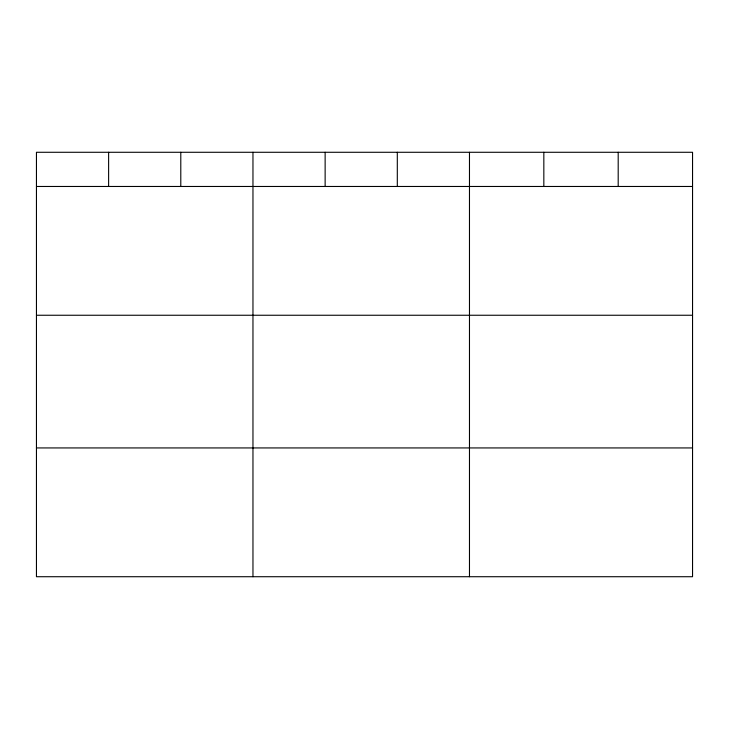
<?xml version="1.0" encoding="UTF-8"?>
<svg xmlns="http://www.w3.org/2000/svg" width="729" height="729" viewBox="0 0 729 729"><rect width="100%" height="100%" fill="white"/><g stroke="black" fill="none" stroke-linecap="round" stroke-linejoin="round"><path stroke-width="1.09" d="M692.55 186.469L692.55 576.721L36.45 576.721L36.45 152.279L692.55 152.279L692.55 186.469L36.45 186.469M36.45 315.247L692.55 315.247M36.45 447.934L692.55 447.934M618.192 152.279L618.192 186.469M543.834 152.279L543.834 186.469M469.476 152.279L469.476 576.721M397.305 152.279L397.305 186.469M325.134 152.279L325.134 186.469M252.963 152.279L252.963 576.721M180.792 152.279L180.792 186.469M108.621 152.279L108.621 186.469"/></g></svg>
